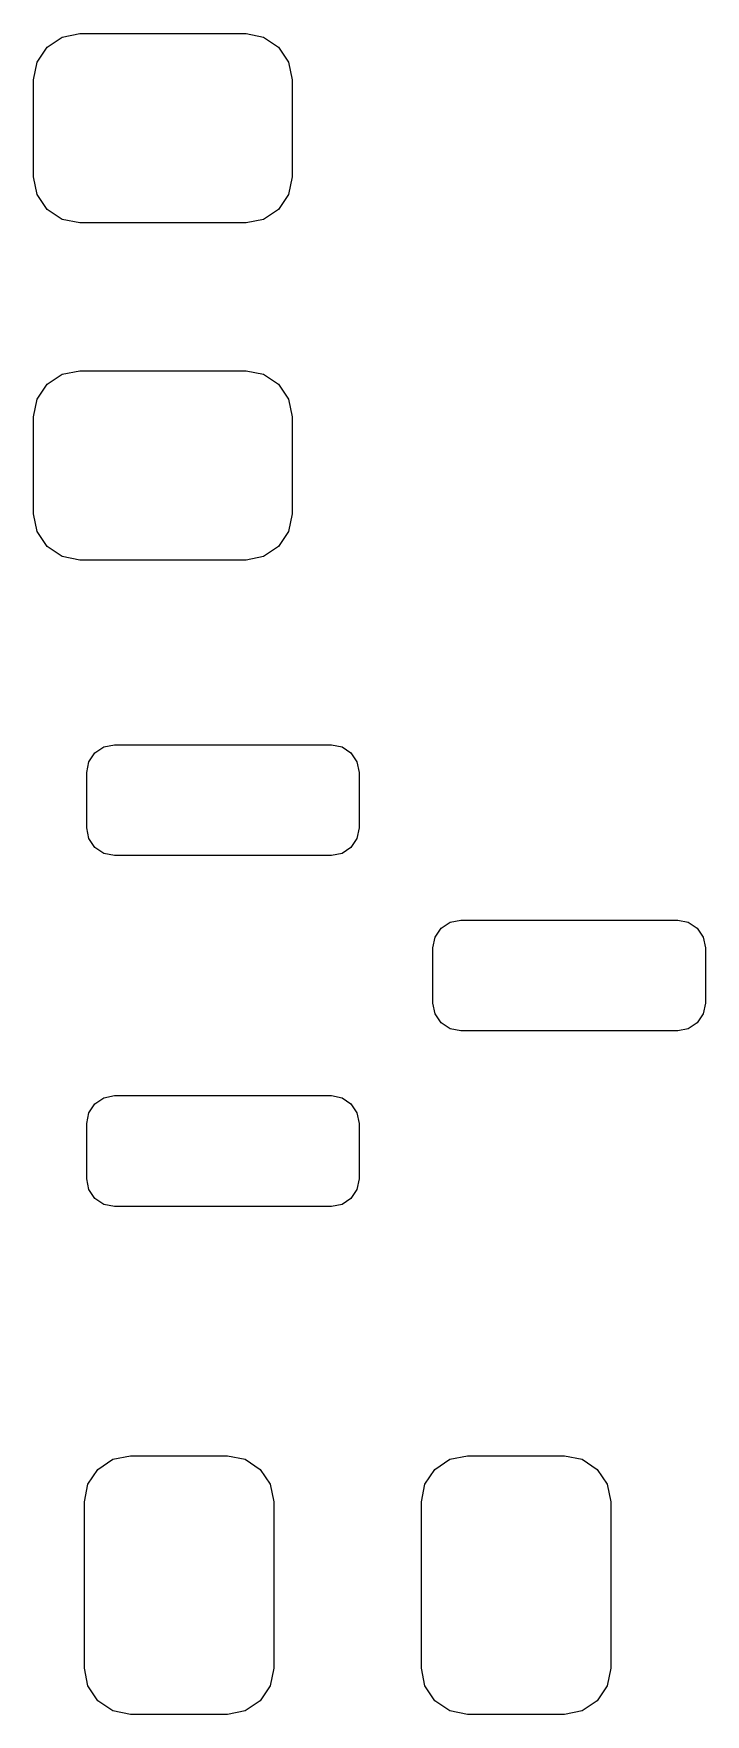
# Model space of a CAD drawing. Header units: inches. Extents: x -1.73 to 1.75, y 0.03 to 4.64.
# Drawn here: x -0.7008 to -0.5576, y 3.0989 to 3.4572 of the extents above; entities that cross this region are included whole.
import ezdxf

# ---------------------------------------------------------------- set-up
doc = ezdxf.new("R2010")
doc.units = ezdxf.units.IN
doc.header["$MEASUREMENT"] = 0
doc.layers.add('BLACK', color=250, linetype='CONTINUOUS')

msp = doc.modelspace()

# ---------------------------------------------------------------- linework, layer by layer
at = {"layer": 'BLACK', "linetype": 'CONTINUOUS'}
for p, q in [((-0.70004, 3.45111), (-0.6979, 3.4543)), ((-0.6979, 3.4543), (-0.69471, 3.45644)), ((-0.69471, 3.45644), (-0.69094, 3.45719)), ((-0.69094, 3.45719), (-0.65551, 3.45719)), ((-0.65551, 3.45719), (-0.65175, 3.45644)), ((-0.65175, 3.45644), (-0.64855, 3.4543)), ((-0.64855, 3.4543), (-0.64642, 3.45111)), ((-0.70079, 3.44734), (-0.70004, 3.45111)), ((-0.64642, 3.45111), (-0.64567, 3.44734)), ((-0.70079, 3.42667), (-0.70079, 3.44734)), ((-0.64567, 3.44734), (-0.64567, 3.42667)), ((-0.70004, 3.42291), (-0.70079, 3.42667)), ((-0.64567, 3.42667), (-0.64642, 3.42291)), ((-0.6979, 3.41971), (-0.70004, 3.42291)), ((-0.64642, 3.42291), (-0.64855, 3.41971)), ((-0.69471, 3.41758), (-0.6979, 3.41971)), ((-0.64855, 3.41971), (-0.65175, 3.41758)), ((-0.69094, 3.41683), (-0.69471, 3.41758)), ((-0.65551, 3.41683), (-0.69094, 3.41683)), ((-0.65175, 3.41758), (-0.65551, 3.41683)), ((-0.70004, 3.37926), (-0.6979, 3.38245)), ((-0.6979, 3.38245), (-0.69471, 3.38459)), ((-0.69471, 3.38459), (-0.69094, 3.38533)), ((-0.69094, 3.38533), (-0.65551, 3.38533)), ((-0.65551, 3.38533), (-0.65175, 3.38459)), ((-0.65175, 3.38459), (-0.64855, 3.38245)), ((-0.64855, 3.38245), (-0.64642, 3.37926)), ((-0.70079, 3.37549), (-0.70004, 3.37926)), ((-0.64642, 3.37926), (-0.64567, 3.37549)), ((-0.70079, 3.35482), (-0.70079, 3.37549)), ((-0.64567, 3.37549), (-0.64567, 3.35482)), ((-0.70004, 3.35106), (-0.70079, 3.35482)), ((-0.64567, 3.35482), (-0.64642, 3.35106)), ((-0.6979, 3.34786), (-0.70004, 3.35106)), ((-0.64642, 3.35106), (-0.64855, 3.34786)), ((-0.69471, 3.34573), (-0.6979, 3.34786)), ((-0.64855, 3.34786), (-0.65175, 3.34573)), ((-0.69094, 3.34498), (-0.69471, 3.34573)), ((-0.65551, 3.34498), (-0.69094, 3.34498)), ((-0.65175, 3.34573), (-0.65551, 3.34498)), ((-0.68902, 3.30196), (-0.68774, 3.30388)), ((-0.68774, 3.30388), (-0.68582, 3.30516)), ((-0.68582, 3.30516), (-0.68356, 3.30561)), ((-0.68356, 3.30561), (-0.6373, 3.30561)), ((-0.6373, 3.30561), (-0.63504, 3.30516)), ((-0.63504, 3.30516), (-0.63313, 3.30388)), ((-0.63313, 3.30388), (-0.63185, 3.30196)), ((-0.68947, 3.2997), (-0.68902, 3.30196)), ((-0.68947, 3.28789), (-0.68947, 3.2997)), ((-0.63185, 3.30196), (-0.6314, 3.2997)), ((-0.6314, 3.2997), (-0.6314, 3.28789)), ((-0.68902, 3.28563), (-0.68947, 3.28789)), ((-0.68774, 3.28372), (-0.68902, 3.28563)), ((-0.63185, 3.28563), (-0.63313, 3.28372)), ((-0.6314, 3.28789), (-0.63185, 3.28563)), ((-0.68582, 3.28244), (-0.68774, 3.28372)), ((-0.68356, 3.28199), (-0.68582, 3.28244)), ((-0.6373, 3.28199), (-0.68356, 3.28199)), ((-0.63504, 3.28244), (-0.6373, 3.28199)), ((-0.63313, 3.28372), (-0.63504, 3.28244)), ((-0.61392, 3.26648), (-0.612, 3.26776)), ((-0.612, 3.26776), (-0.60974, 3.26821)), ((-0.60974, 3.26821), (-0.56348, 3.26821)), ((-0.56348, 3.26821), (-0.56122, 3.26776)), ((-0.56122, 3.26776), (-0.55931, 3.26648)), ((-0.61565, 3.2623), (-0.6152, 3.26456)), ((-0.6152, 3.26456), (-0.61392, 3.26648)), ((-0.55931, 3.26648), (-0.55803, 3.26456)), ((-0.55803, 3.26456), (-0.55758, 3.2623)), ((-0.61565, 3.25049), (-0.61565, 3.2623)), ((-0.55758, 3.2623), (-0.55758, 3.25049)), ((-0.6152, 3.24823), (-0.61565, 3.25049)), ((-0.55758, 3.25049), (-0.55803, 3.24823)), ((-0.61392, 3.24632), (-0.6152, 3.24823)), ((-0.612, 3.24504), (-0.61392, 3.24632)), ((-0.55931, 3.24632), (-0.56122, 3.24504)), ((-0.55803, 3.24823), (-0.55931, 3.24632)), ((-0.60974, 3.24459), (-0.612, 3.24504)), ((-0.56348, 3.24459), (-0.60974, 3.24459)), ((-0.56122, 3.24504), (-0.56348, 3.24459)), ((-0.68902, 3.22716), (-0.68774, 3.22908)), ((-0.68774, 3.22908), (-0.68582, 3.23036)), ((-0.68582, 3.23036), (-0.68356, 3.23081)), ((-0.68356, 3.23081), (-0.6373, 3.23081)), ((-0.6373, 3.23081), (-0.63504, 3.23036)), ((-0.63504, 3.23036), (-0.63313, 3.22908)), ((-0.63313, 3.22908), (-0.63185, 3.22716)), ((-0.68947, 3.2249), (-0.68902, 3.22716)), ((-0.68947, 3.21309), (-0.68947, 3.2249)), ((-0.63185, 3.22716), (-0.6314, 3.2249)), ((-0.6314, 3.2249), (-0.6314, 3.21309)), ((-0.68902, 3.21083), (-0.68947, 3.21309)), ((-0.68774, 3.20891), (-0.68902, 3.21083)), ((-0.63185, 3.21083), (-0.63313, 3.20891)), ((-0.6314, 3.21309), (-0.63185, 3.21083)), ((-0.68582, 3.20763), (-0.68774, 3.20891)), ((-0.68356, 3.20719), (-0.68582, 3.20763)), ((-0.6373, 3.20719), (-0.68356, 3.20719)), ((-0.63504, 3.20763), (-0.6373, 3.20719)), ((-0.63313, 3.20891), (-0.63504, 3.20763)), ((-0.68708, 3.15115), (-0.68388, 3.15329)), ((-0.68388, 3.15329), (-0.68012, 3.15404)), ((-0.68012, 3.15404), (-0.65945, 3.15404)), ((-0.65945, 3.15404), (-0.65568, 3.15329)), ((-0.65568, 3.15329), (-0.65249, 3.15115)), ((-0.61523, 3.15115), (-0.61203, 3.15329)), ((-0.61203, 3.15329), (-0.60827, 3.15404)), ((-0.60827, 3.15404), (-0.5876, 3.15404)), ((-0.5876, 3.15404), (-0.58383, 3.15329)), ((-0.58383, 3.15329), (-0.58064, 3.15115)), ((-0.68921, 3.14796), (-0.68708, 3.15115)), ((-0.65249, 3.15115), (-0.65036, 3.14796)), ((-0.61736, 3.14796), (-0.61523, 3.15115)), ((-0.58064, 3.15115), (-0.57851, 3.14796)), ((-0.68996, 3.14419), (-0.68921, 3.14796)), ((-0.65036, 3.14796), (-0.64961, 3.14419)), ((-0.61811, 3.14419), (-0.61736, 3.14796)), ((-0.57851, 3.14796), (-0.57776, 3.14419)), ((-0.68996, 3.10876), (-0.68996, 3.14419)), ((-0.64961, 3.14419), (-0.64961, 3.10876)), ((-0.61811, 3.10876), (-0.61811, 3.14419)), ((-0.57776, 3.14419), (-0.57776, 3.10876)), ((-0.68921, 3.10499), (-0.68996, 3.10876)), ((-0.64961, 3.10876), (-0.65036, 3.10499)), ((-0.61736, 3.10499), (-0.61811, 3.10876)), ((-0.57776, 3.10876), (-0.57851, 3.10499)), ((-0.68708, 3.1018), (-0.68921, 3.10499)), ((-0.65036, 3.10499), (-0.65249, 3.1018)), ((-0.61523, 3.1018), (-0.61736, 3.10499)), ((-0.57851, 3.10499), (-0.58064, 3.1018)), ((-0.68388, 3.09967), (-0.68708, 3.1018)), ((-0.68012, 3.09892), (-0.68388, 3.09967)), ((-0.65568, 3.09967), (-0.65945, 3.09892)), ((-0.65249, 3.1018), (-0.65568, 3.09967)), ((-0.61203, 3.09967), (-0.61523, 3.1018)), ((-0.60827, 3.09892), (-0.61203, 3.09967)), ((-0.58383, 3.09967), (-0.5876, 3.09892)), ((-0.58064, 3.1018), (-0.58383, 3.09967)), ((-0.65945, 3.09892), (-0.68012, 3.09892)), ((-0.5876, 3.09892), (-0.60827, 3.09892))]:
    msp.add_line(p, q, dxfattribs=at)

doc.saveas('drawing.dxf')
